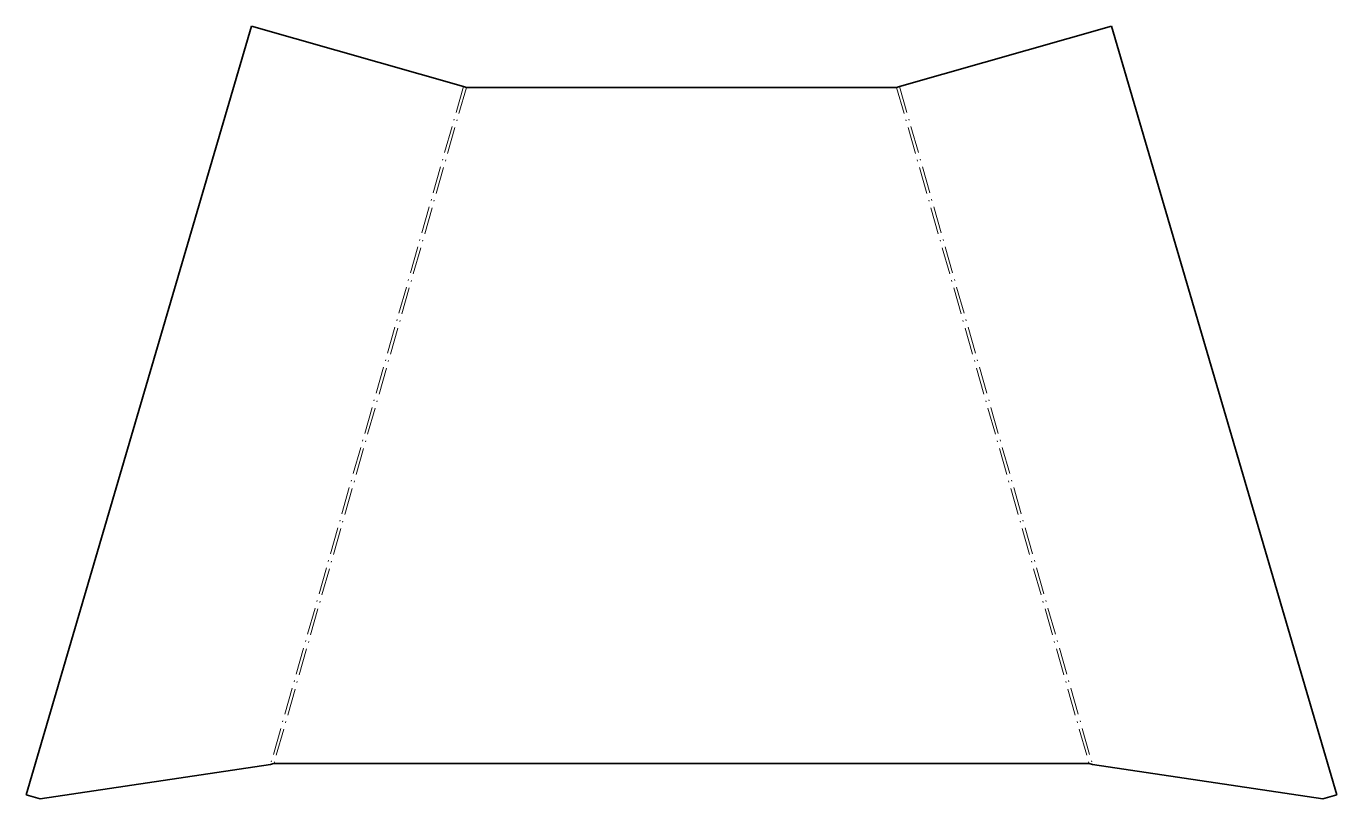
# Model space of a CAD drawing. Extents: x 136 to 717, y 124 to 467.
import ezdxf

# ---------------------------------------------------------------- set-up
doc = ezdxf.new("R2010")
doc.units = 0
doc.linetypes.add('DASHDOT', pattern=[18.5, 12, -3, 0.5, -3])

msp = doc.modelspace()

# ---------------------------------------------------------------- linework, layer by layer
at = {"color": 7, "lineweight": 35}
for p, q in [((235.983765, 466.88678), (135.981689, 125.969727)), ((235.983765, 466.88678), (329.923828, 440.150269)), ((523.389221, 440.150269), (617.329285, 466.88678)), ((617.329285, 466.88678), (717.33136, 125.969727)), ((331.24054, 439.775513), (522.072327, 439.775513)), ((245.877762, 139.848267), (607.435303, 139.848267)), ((142.126129, 124.220947), (244.330307, 139.412964)), ((711.18689, 124.220947), (608.982727, 139.412964))]:
    msp.add_line(p, q, dxfattribs=at)
at = {"color": 7, "linetype": 'DASHDOT', "lineweight": 13}
for p, q in [((329.923828, 440.150269), (244.330307, 139.412964)), ((331.240692, 439.775452), (245.877762, 139.848267)), ((522.072327, 439.775513), (607.435303, 139.848267)), ((523.389221, 440.150269), (608.982727, 139.412964))]:
    msp.add_line(p, q, dxfattribs=at)
at = {"color": 7, "lineweight": 35, "ltscale": 0.034229}
for p, q in [((331.240723, 439.775513), (329.923828, 440.150269)), ((522.072327, 439.775513), (523.389221, 440.150269))]:
    msp.add_line(p, q, dxfattribs=at)
at = {"color": 7, "lineweight": 35, "ltscale": 0.159711}
msp.add_line((135.981689, 125.969727), (142.126129, 124.220947), dxfattribs=at)
at = {"color": 7, "lineweight": 35, "ltscale": 0.159712}
msp.add_line((711.18689, 124.220947), (717.33136, 125.969727), dxfattribs=at)
at = {"color": 7, "lineweight": 35}
for points in [[(245.877762, 139.848267), (245.182129, 139.694336), (244.330307, 139.412964)], [(608.982727, 139.412964), (608.467346, 139.593445), (607.950928, 139.741821), (607.435303, 139.848267)]]:
    msp.add_lwpolyline(points, dxfattribs=at)

doc.saveas('drawing.dxf')
